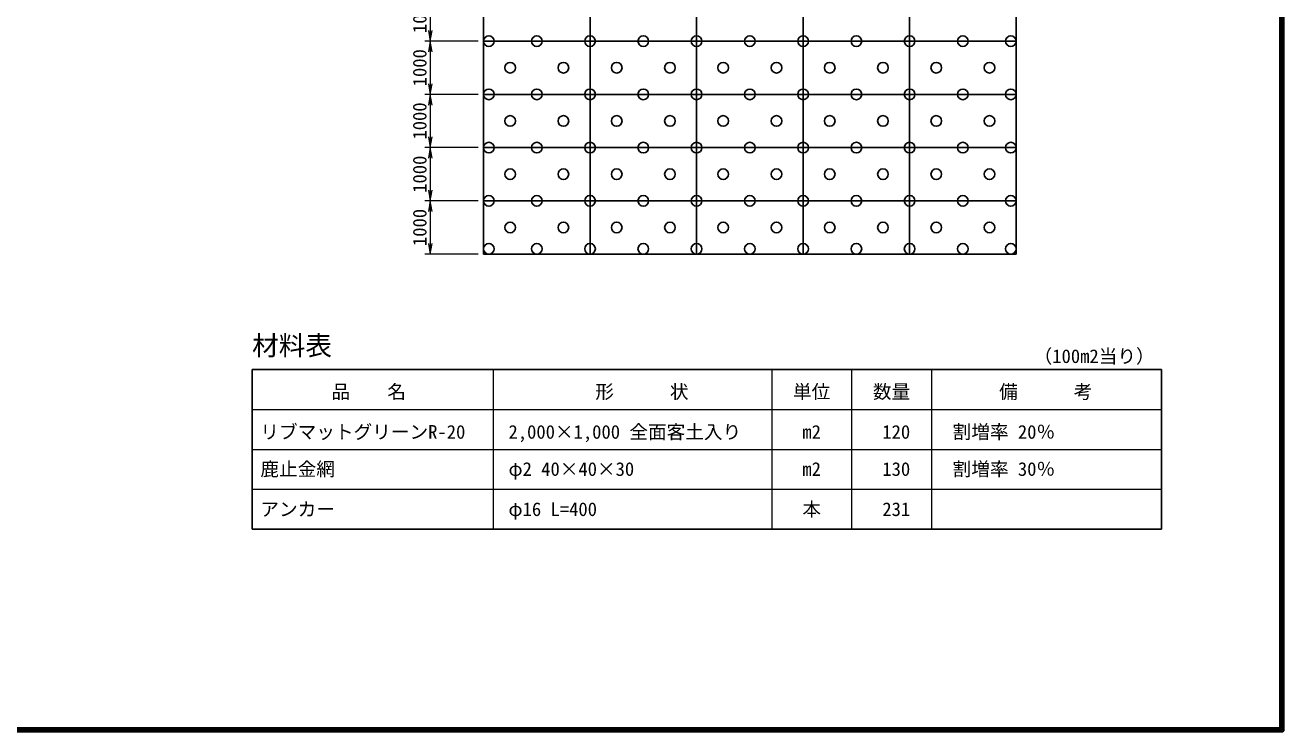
# Model space of a CAD drawing. Units: millimetres, scale not verified. Extents: x 690 to 40690, y 684 to 28809.
# Drawn here: x 17095 to 40690, y 684 to 13919 of the extents above; entities that cross this region are included whole.
import ezdxf
from ezdxf.enums import TextEntityAlignment as Align

# ---------------------------------------------------------------- set-up
doc = ezdxf.new("R2010")
doc.units = ezdxf.units.MM
doc.header["$LTSCALE"] = 100
doc.layers.add('C-MTR', color=5, linetype='Continuous')
doc.layers.add('C-MTR-TXT', color=5, linetype='Continuous')
for name, color, linetype, lineweight in [('C-MTR-FRAM', 5, 'Continuous', 25), ('C-MTR-LINE', 5, 'Continuous', 13), ('C-STR', 1, 'Continuous', 25), ('C-STR-DIM', 1, 'Continuous', 13), ('C-TTL', 2, 'Continuous', 140)]:
    doc.layers.add(name, color=color, linetype=linetype, lineweight=lineweight)
doc.styles.add('ＭＳ ゴシック', font='')
doc.styles.get('ＭＳ ゴシック').set_extended_font_data('MS Gothic')

msp = doc.modelspace()

# ---------------------------------------------------------------- linework, layer by layer
at = {"layer": 'C-MTR-FRAM'}
for p, q in [((21356.5, 4452.1), (21356.5, 7452.1)), ((21356.5, 7452.1), (38432, 7452.1)), ((38432, 7452.1), (38432, 4452.1)), ((21356.5, 4452.1), (38432, 4452.1))]:
    msp.add_line(p, q, dxfattribs=at)
at = {"layer": 'C-MTR-LINE'}
for p, q in [((25881.3, 7452.1), (25881.3, 4452.1)), ((31112.4, 7452.1), (31112.4, 4452.1)), ((32612.4, 7452.1), (32612.4, 4452.1)), ((34112.4, 7452.1), (34112.4, 4452.1)), ((21356.5, 6702.1), (38432, 6702.1)), ((21356.5, 5952.1), (38432, 5952.1)), ((21356.5, 5202.1), (38432, 5202.1))]:
    msp.add_line(p, q, dxfattribs=at)
at = {"layer": 'C-STR', "color": 7}
for p, q in [((25701.5, 19619.2), (25701.5, 9619.2)), ((27701.5, 19619.2), (27701.5, 9619.2)), ((29701.5, 19619.2), (29701.5, 9619.2)), ((31701.5, 19619.2), (31701.5, 9619.2)), ((33701.5, 19619.2), (33701.5, 9619.2)), ((35701.5, 9619.2), (35701.5, 19619.2)), ((35701.5, 13619.2), (25701.5, 13619.2)), ((35701.5, 12619.2), (25701.5, 12619.2)), ((35701.5, 11619.2), (25701.5, 11619.2)), ((35701.5, 10619.2), (25701.5, 10619.2)), ((25701.5, 9619.2), (35701.5, 9619.2))]:
    msp.add_line(p, q, dxfattribs=at)
for centre in [(25801.5, 13619.2), (26701.5, 13619.2), (27701.5, 13619.2), (28701.5, 13619.2), (29701.5, 13619.2), (30701.5, 13619.2), (31701.5, 13619.2), (32701.5, 13619.2), (33701.5, 13619.2), (34701.5, 13619.2), (35601.5, 13619.2), (26201.5, 13119.2), (27201.5, 13119.2), (28201.5, 13119.2), (29201.5, 13119.2), (30201.5, 13119.2), (31201.5, 13119.2), (32201.5, 13119.2), (33201.5, 13119.2), (34201.5, 13119.2), (35201.5, 13119.2), (25801.5, 12619.2), (26701.5, 12619.2), (27701.5, 12619.2), (28701.5, 12619.2), (29701.5, 12619.2), (30701.5, 12619.2), (31701.5, 12619.2), (32701.5, 12619.2), (33701.5, 12619.2), (34701.5, 12619.2), (35601.5, 12619.2), (26201.5, 12119.2), (27201.5, 12119.2), (28201.5, 12119.2), (29201.5, 12119.2), (30201.5, 12119.2), (31201.5, 12119.2), (32201.5, 12119.2), (33201.5, 12119.2), (34201.5, 12119.2), (35201.5, 12119.2), (25801.5, 11619.2), (26701.5, 11619.2), (27701.5, 11619.2), (28701.5, 11619.2), (29701.5, 11619.2), (30701.5, 11619.2), (31701.5, 11619.2), (32701.5, 11619.2), (33701.5, 11619.2), (34701.5, 11619.2), (35601.5, 11619.2), (26201.5, 11119.2), (27201.5, 11119.2), (28201.5, 11119.2), (29201.5, 11119.2), (30201.5, 11119.2), (31201.5, 11119.2), (32201.5, 11119.2), (33201.5, 11119.2), (34201.5, 11119.2), (35201.5, 11119.2), (25801.5, 10619.2), (26701.5, 10619.2), (27701.5, 10619.2), (28701.5, 10619.2), (29701.5, 10619.2), (30701.5, 10619.2), (31701.5, 10619.2), (32701.5, 10619.2), (33701.5, 10619.2), (34701.5, 10619.2), (35601.5, 10619.2), (26201.5, 10119.2), (27201.5, 10119.2), (28201.5, 10119.2), (29201.5, 10119.2), (30201.5, 10119.2), (31201.5, 10119.2), (32201.5, 10119.2), (33201.5, 10119.2), (34201.5, 10119.2), (35201.5, 10119.2), (25801.5, 9719.2), (26701.5, 9719.2), (27701.5, 9719.2), (28701.5, 9719.2), (29701.5, 9719.2), (30701.5, 9719.2), (31701.5, 9719.2), (32701.5, 9719.2), (33701.5, 9719.2), (34701.5, 9719.2), (35601.5, 9719.2)]:
    msp.add_circle(centre, 100, dxfattribs=at)
at = {"layer": 'C-STR-DIM'}
for p, q in [((24702.7, 14619.2), (24702.7, 13619.2)), ((25601.5, 13619.2), (24602.7, 13619.2)), ((25601.5, 13619.2), (24602.7, 13619.2)), ((24702.7, 13619.2), (24702.7, 12619.2)), ((25601.5, 12619.2), (24602.7, 12619.2)), ((25601.5, 12619.2), (24602.7, 12619.2)), ((24702.7, 12619.2), (24702.7, 11619.2)), ((25601.5, 11619.2), (24602.7, 11619.2)), ((25601.5, 11619.2), (24602.7, 11619.2)), ((24702.7, 11619.2), (24702.7, 10619.2)), ((25601.5, 10619.2), (24602.7, 10619.2)), ((25601.5, 10619.2), (24602.7, 10619.2)), ((24702.7, 10619.2), (24702.7, 9619.2)), ((25601.5, 9619.2), (24602.7, 9619.2))]:
    msp.add_line(p, q, dxfattribs=at)
for points in [[(24669.4, 13819.2), (24702.7, 13619.2), (24736, 13819.2)], [(24736, 13419.2), (24702.7, 13619.2), (24669.4, 13419.2)], [(24669.4, 12819.2), (24702.7, 12619.2), (24736, 12819.2)], [(24736, 12419.2), (24702.7, 12619.2), (24669.4, 12419.2)], [(24669.4, 11819.2), (24702.7, 11619.2), (24736, 11819.2)], [(24736, 11419.2), (24702.7, 11619.2), (24669.4, 11419.2)], [(24669.4, 10819.2), (24702.7, 10619.2), (24736, 10819.2)], [(24736, 10419.2), (24702.7, 10619.2), (24669.4, 10419.2)], [(24669.4, 9819.2), (24702.7, 9619.2), (24736, 9819.2)]]:
    msp.add_lwpolyline(points, dxfattribs=at)
at = {"layer": 'C-TTL'}
msp.add_lwpolyline([(690.4, 684.1), (40690.4, 684.1), (40690.4, 28384.1), (690.4, 28384.1)], close=True, dxfattribs=at)

# ---------------------------------------------------------------- texts
at = {"layer": 'C-MTR', "style": 'ＭＳ ゴシック'}
msp.add_text('材料表', height=366.6, dxfattribs=at).set_placement((21356.5, 7902.1), align=Align.MIDDLE_LEFT)
at = {"layer": 'C-MTR-TXT', "style": 'ＭＳ ゴシック'}
for s, p in [('（100m2当り）', (37165.8, 7702.1)), ('\u3000品\u3000\u3000名\u3000', (23545, 7034.6)), ('形\u3000\u3000\u3000状', (28674.8, 7034.6)), ('単位', (31862.4, 7034.6)), ('数量', (33362.4, 7034.6)), ('\u3000備\u3000\u3000\u3000考\u3000', (36256.1, 7034.6)), ('m2', (31862.4, 6280.2)), ('割増率 20％', (35471.2, 6280.2)), ('m2', (31862.4, 5582.7)), ('割増率 30％', (35471.2, 5582.7)), ('本', (31862.4, 4828.3))]:
    msp.add_text(s, height=256.6, dxfattribs=at).set_placement(p, align=Align.MIDDLE_CENTER)
for s, p in [('リブマットグリーンR-20', (21512.1, 6280.2)), ('2,000×1,000 全面客土入り', (26170.1, 6280.2)), ('鹿止金網', (21512.1, 5582.7)), ('φ2 40×40×30', (26170.1, 5582.7)), ('アンカー', (21512.1, 4828.3)), ('φ16 L=400', (26170.1, 4828.3))]:
    msp.add_text(s, height=256.6, dxfattribs=at).set_placement(p, align=Align.MIDDLE_LEFT)
for s, p in [('120', (33712.7, 6280.2)), ('130', (33712.7, 5582.7)), ('231', (33712.7, 4828.3))]:
    msp.add_text(s, height=256.6, dxfattribs=at).set_placement(p, align=Align.MIDDLE_RIGHT)
at = {"layer": 'C-STR-DIM', "color": 7, "style": 'ＭＳ ゴシック'}
for p in [(24502.7, 14119.2), (24502.7, 13119.2), (24502.7, 12119.2), (24502.7, 11119.2), (24502.7, 10119.2)]:
    msp.add_text('1000', height=256.6, rotation=90, dxfattribs=at).set_placement(p, align=Align.MIDDLE_CENTER)

doc.saveas('drawing.dxf')
